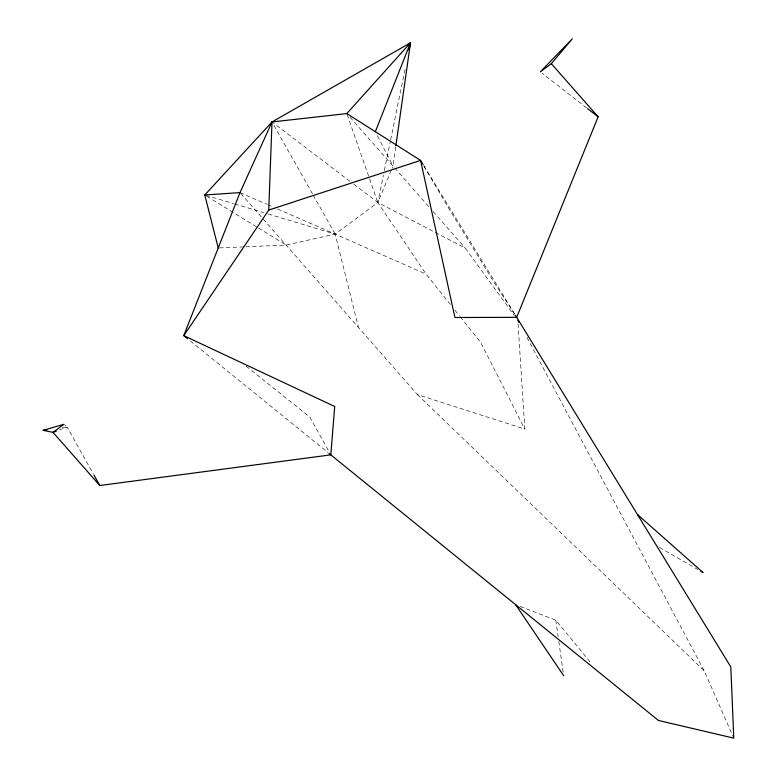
<?xml version="1.0" encoding="UTF-8"?>
<svg xmlns="http://www.w3.org/2000/svg" width="777" height="777" viewBox="0 0 777 777"><rect width="100%" height="100%" fill="white"/><g stroke="black" fill="none" stroke-linecap="round" stroke-linejoin="round"><path stroke-width="0.58" stroke-dasharray="3.88 2.91" d="M395.716 146.892L392.997 166.035L392.084 168.25M245.649 246.795L286.189 245.066L335.149 234.081L377.836 202.496L383.401 175.281M384.362 170.551L390.413 140.977M390.656 139.792L405.409 67.638M450.349 304.458L426.117 274.126L377.836 202.496L391.618 169.357M59.528 429.914L67.143 427.049L93.386 474.028M62.364 427.7L67.143 427.049L64.753 424.97M219.415 247.912L244.454 246.843M205.934 195.338L233.624 203.632M234.78 203.982L263.617 212.626M268.23 214.015L335.149 234.081L426.117 274.126M240.783 193.512L417.434 394.599L524.834 429.098L518.055 323.951M520.095 606.41L555.798 620.182L590.986 662.985M239.986 192.609L266.54 204.176M267.647 204.662L273.183 207.07M277.612 209.003L335.149 234.081L358.391 327.068M353.778 184.188L377.836 202.496L465.209 248.038L514.267 315.433M659.576 547.484L697.872 569.57M206.837 196.26L257.333 227.321M258.362 227.952L286.189 245.066M349.932 181.264L272.008 121.96L312.509 193.881M586.635 107.906L541.977 73.155M246.163 366.161L309.8 417.074L329.069 451.709M190.355 340.986L327.991 452.564M417.434 394.599L704.176 670.755L733.294 737.043M349.99 117.191L392.997 166.035L376.457 133.848M394.609 167.861L429.108 207.041M433.119 211.597L465.209 248.038M454.885 310.149L459.43 315.831M460.188 316.783L480.633 342.375L524.834 429.098M514.743 314.326L493.356 281.264L448.436 207.867L423.601 165.569M423.737 165.579L514.792 314.238M313.102 194.94L335.149 234.081M526.942 337.471L704.176 670.755M347.202 114.714L377.836 202.496M555.798 620.182L558.139 636.713M558.809 641.433L563.17 672.134"/><path stroke-width="1.17" d="M187.529 338.694L183.76 335.635L268.745 210.072L272.008 121.96L410.479 42.793L395.882 145.697M409.032 49.893L410.479 42.793L346.804 113.578L272.008 121.96L204.778 194.988L218.23 247.96M272.008 121.96L239.986 192.609L183.76 335.635L334.702 406.478L330.817 454.856L99.796 485.508L53.011 432.371L43.221 430.312L63.957 424.271L53.011 432.371L56.265 431.148M375.349 131.701L410.479 42.793M551.33 63.675L540.384 71.775L572.309 38.85L551.33 63.675L598.125 116.803L516.686 317.337L454.933 317.521L420.58 160.412L346.804 113.578M268.745 210.072L420.58 160.412L423.106 164.549M43.221 430.312L46.805 429.827M204.778 194.988L239.986 192.609M700.971 571.357L703.049 572.552L637.48 514.539L638.704 516.55M587.597 108.654L598.125 116.803M328.933 453.331L658.449 720.464L733.779 738.15L730.817 666.919L515.423 315.268M515.637 604.681L563.665 675.669M93.968 475.068L99.796 485.508M517.822 320.318L518.958 322.465"/></g></svg>
